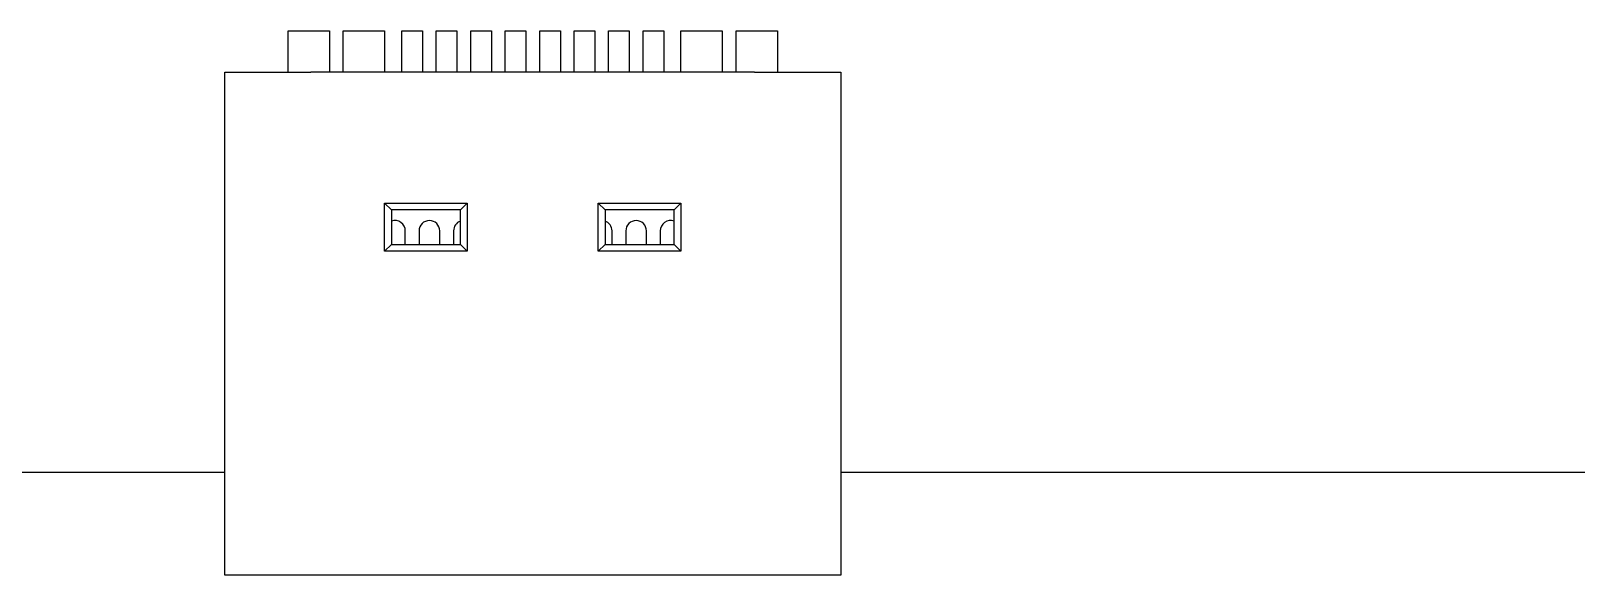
# Model space of a CAD drawing. Header units: millimetres. Extents: x 413 to 674, y 406 to 509.
# Drawn here: x 451.23 to 473.66, y 444.14 to 452.04 of the extents above; entities that cross this region are included whole.
import ezdxf

# ---------------------------------------------------------------- set-up
doc = ezdxf.new("R2010")
doc.units = ezdxf.units.MM

msp = doc.modelspace()

# ---------------------------------------------------------------- linework, layer by layer
for p, q in [((454.965, 451.441), (454.965, 452.041)), ((454.965, 452.041), (455.565, 452.041)), ((455.565, 452.041), (455.565, 451.441)), ((455.765, 452.041), (456.365, 452.041)), ((455.765, 451.441), (455.765, 452.041)), ((456.365, 452.041), (456.365, 451.441)), ((456.615, 451.441), (456.615, 452.041)), ((456.615, 452.041), (456.915, 452.041)), ((456.915, 452.041), (456.915, 451.441)), ((457.115, 451.441), (457.115, 452.041)), ((457.115, 452.041), (457.415, 452.041)), ((457.415, 452.041), (457.415, 451.441)), ((457.615, 452.041), (457.915, 452.041)), ((457.615, 451.441), (457.615, 452.041)), ((457.915, 452.041), (457.915, 451.441)), ((458.115, 452.041), (458.415, 452.041)), ((458.115, 451.441), (458.115, 452.041)), ((458.415, 452.041), (458.415, 451.441)), ((458.615, 452.041), (458.915, 452.041)), ((458.615, 451.441), (458.615, 452.041)), ((458.915, 452.041), (458.915, 451.441)), ((459.115, 452.041), (459.415, 452.041)), ((459.115, 451.441), (459.115, 452.041)), ((459.415, 452.041), (459.415, 451.441)), ((459.615, 452.041), (459.915, 452.041)), ((459.615, 451.441), (459.615, 452.041)), ((459.915, 452.041), (459.915, 451.441)), ((460.115, 452.041), (460.415, 452.041)), ((460.115, 451.441), (460.115, 452.041)), ((460.415, 452.041), (460.415, 451.441)), ((460.665, 452.041), (461.265, 452.041)), ((460.665, 451.441), (460.665, 452.041)), ((461.265, 452.041), (461.265, 451.441)), ((461.465, 452.041), (462.065, 452.041)), ((461.465, 451.441), (461.465, 452.041)), ((462.065, 452.041), (462.065, 451.441)), ((454.045, 444.141), (454.045, 451.441)), ((454.045, 451.441), (455.295, 451.441)), ((454.045, 444.141), (454.045, 451.441)), ((461.735, 451.441), (455.295, 451.441)), ((461.735, 451.441), (462.985, 451.441)), ((462.985, 451.441), (462.985, 444.141)), ((462.985, 451.441), (462.985, 444.141)), ((456.365, 449.541), (456.465, 449.441)), ((456.365, 449.541), (457.565, 449.541)), ((456.365, 448.841), (456.365, 449.541)), ((457.465, 449.441), (456.465, 449.441)), ((456.465, 449.441), (456.465, 448.941)), ((457.565, 449.541), (457.465, 449.441)), ((457.465, 448.941), (457.465, 449.441)), ((457.565, 449.541), (457.565, 448.841)), ((459.466, 449.541), (459.566, 449.441)), ((459.466, 449.541), (460.666, 449.541)), ((459.466, 448.841), (459.466, 449.541)), ((459.566, 449.441), (459.566, 448.941)), ((460.566, 449.441), (459.566, 449.441)), ((460.666, 449.541), (460.566, 449.441)), ((460.566, 448.941), (460.566, 449.441)), ((460.666, 449.541), (460.666, 448.841)), ((456.665, 448.941), (456.665, 449.138)), ((456.865, 449.138), (456.865, 448.941)), ((457.165, 448.941), (457.165, 449.138)), ((457.365, 449.138), (457.365, 448.941)), ((459.665, 448.941), (459.665, 449.138)), ((459.865, 449.138), (459.865, 448.941)), ((460.165, 448.941), (460.165, 449.138)), ((460.365, 449.138), (460.365, 448.941)), ((456.465, 448.941), (456.365, 448.841)), ((457.565, 448.841), (456.365, 448.841)), ((456.465, 448.941), (457.465, 448.941)), ((457.465, 448.941), (457.565, 448.841)), ((459.566, 448.941), (459.466, 448.841)), ((460.666, 448.841), (459.466, 448.841)), ((459.566, 448.941), (460.566, 448.941)), ((460.566, 448.941), (460.666, 448.841)), ((449.399, 445.635), (454.046, 445.635)), ((462.984, 445.635), (479.214, 445.635)), ((455.295, 444.141), (454.045, 444.141)), ((461.735, 444.141), (455.295, 444.141)), ((462.985, 444.141), (461.735, 444.141))]:
    msp.add_line(p, q)
for centre, start, end in [((456.515, 449.138), 0, 109.6509), ((457.015, 449.138), 0, 180), ((457.515, 449.138), 109.6509, 180), ((459.515, 449.138), 0, 70.3491), ((460.015, 449.138), 0, 180), ((460.515, 449.138), 70.3491, 180)]:
    msp.add_arc(centre, 0.15, start, end)

doc.saveas('drawing.dxf')
